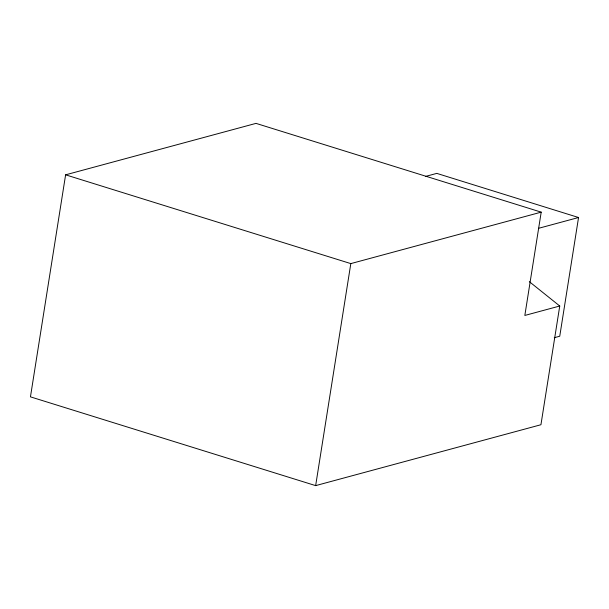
<?xml version="1.0" encoding="UTF-8"?>
<svg xmlns="http://www.w3.org/2000/svg" width="609" height="609" viewBox="0 0 609 609"><rect width="100%" height="100%" fill="white"/><g stroke="black" fill="none" stroke-linecap="round" stroke-linejoin="round"><path stroke-width="0.91" d="M559.747 306.015L524.836 315.447L541.203 212.145L256.001 123.376L65.612 174.829L30.45 396.855L315.652 485.624L540.937 424.732L559.747 306.015L529.335 281.655M315.652 485.624L350.814 263.606L541.203 212.145M425.79 176.359L436.798 173.382L578.55 217.512L559.747 336.229L554.274 337.706M538.425 228.352L578.55 217.512M65.612 174.829L350.814 263.606"/></g></svg>
